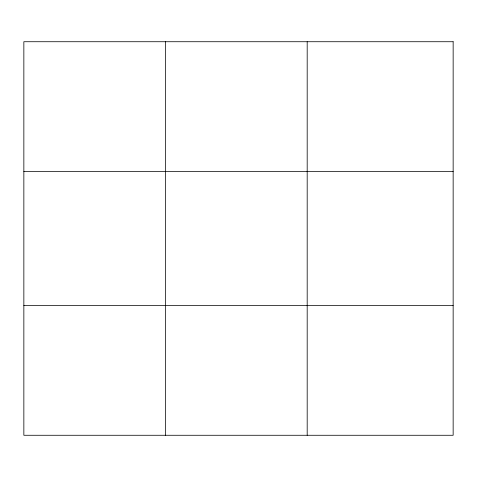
<?xml version="1.0" encoding="UTF-8"?>
<svg xmlns="http://www.w3.org/2000/svg" width="477" height="477" viewBox="0 0 477 477"><rect width="100%" height="100%" fill="white"/><g stroke="black" fill="none" stroke-linecap="round" stroke-linejoin="round"><path stroke-width="0.72" d="M165.519 435.274L165.519 41.726M307.188 435.274L307.188 41.726M23.85 171.595L453.15 171.595M23.85 305.405L453.15 305.405M453.15 41.726L453.15 435.274L23.85 435.274L23.85 41.726L453.15 41.726"/></g></svg>
